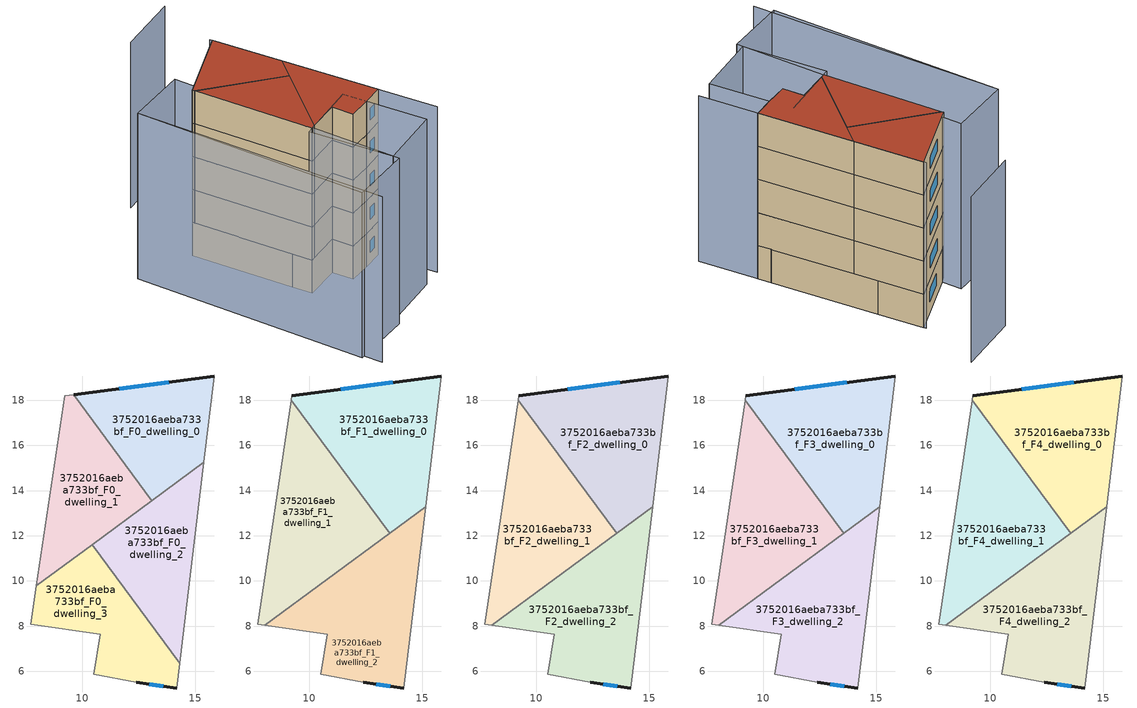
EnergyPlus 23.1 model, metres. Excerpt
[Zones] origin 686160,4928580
3752016aeba733bf_F0_dwelling_0
 floor ground (EU_floor_Construction): 15.86,19.08 15.39,15.26 13.08,13.56 9.62,18.25 z0
 wall outside (EU_wall_Construction): 15.86,19.08 9.62,18.25 z0:3
 wall adiabatic (EU_wall_Construction): 15.39,15.26 15.86,19.08 z0:3
 wall to 3752016aeba733bf_F0_dwelling_1 (EU_wall_Construction): 9.62,18.25 13.08,13.56 z0:3
 wall to 3752016aeba733bf_F0_dwelling_2 (EU_wall_Construction): 13.08,13.56 15.39,15.26 z0:3
 window (EU_Window_Construction): 13.83,18.81 11.65,18.52 z0.98:2.02
 ceiling adiabatic (EU_roof_Construction): 15.39,15.26 15.86,19.08 9.62,18.25 13.08,13.56 z3
3752016aeba733bf_F0_dwelling_1
 floor ground (EU_floor_Construction): 9.62,18.25 13.08,13.56 7.97,9.79 9.24,18.21 z0
 wall adiabatic (EU_wall_Construction): 9.62,18.25 9.24,18.21 7.97,9.79 z0:3
 wall to 3752016aeba733bf_F0_dwelling_3 (EU_wall_Construction): 7.97,9.79 10.44,11.61 z0:3
 wall to 3752016aeba733bf_F0_dwelling_2 (EU_wall_Construction): 10.44,11.61 13.08,13.56 z0:3
 ceiling adiabatic (EU_roof_Construction): 12.7,13.27 9.21,18.01 7.97,9.79 z3
3752016aeba733bf_F0_dwelling_2
 floor ground (EU_floor_Construction): 15.39,15.26 14.31,6.35 10.44,11.61 z0
 wall to 3752016aeba733bf_F0_dwelling_3 (EU_wall_Construction): 10.44,11.61 14.31,6.35 z0:3
 wall adiabatic (EU_wall_Construction): 14.31,6.35 15.39,15.26 z0:3
3752016aeba733bf_F0_dwelling_3
 floor ground (EU_floor_Construction): 10.44,11.61 14.31,6.35 14.18,5.26 12.4,5.51 10.51,5.86 10.8,7.64 7.71,8.08 7.97,9.79 z0
 wall outside (EU_wall_Construction): 12.4,5.51 14.18,5.26 z0:3
 wall adiabatic (EU_wall_Construction): 7.97,9.79 7.71,8.08 10.8,7.64 10.51,5.86 12.4,5.51 / 14.18,5.26 14.31,6.35 z0:3
 window (EU_Window_Construction): 12.98,5.43 13.6,5.34 z0.98:2.02
3752016aeba733bf_F1_dwelling_0
 floor to 3752016aeba733bf_F0_dwelling_1 (EU_floor_Construction): 9.62,18.25 13.08,13.56 12.7,13.27 9.21,18.01 9.24,18.21 z3
 floor to 3752016aeba733bf_F0_dwelling_2 (EU_floor_Construction): 15.39,15.26 15.15,13.28 13.56,12.1 12.7,13.27 z3
 floor adiabatic (EU_floor_Construction): 15.86,19.08 15.39,15.26 13.08,13.56 9.62,18.25 9.24,18.21 z3
 wall outside (EU_wall_Construction): 15.86,19.08 9.24,18.21 z3:6
 wall adiabatic (EU_wall_Construction): 9.24,18.21 9.21,18.01 / 15.15,13.28 15.86,19.08 z3:6
 wall to 3752016aeba733bf_F1_dwelling_1 (EU_wall_Construction): 9.21,18.01 13.56,12.1 z3:6
 wall to 3752016aeba733bf_F1_dwelling_2 (EU_wall_Construction): 13.56,12.1 15.15,13.28 z3:6
 window (EU_Window_Construction): 13.71,18.79 11.39,18.49 z3.98:5.02
3752016aeba733bf_F1_dwelling_1
 floor to 3752016aeba733bf_F0_dwelling_2 (EU_floor_Construction): 12.7,13.27 13.56,12.1 11.3,10.44 10.44,11.61 z3
 floor to 3752016aeba733bf_F0_dwelling_3 (EU_floor_Construction): 10.44,11.61 11.3,10.44 8.04,8.04 7.71,8.08 7.97,9.79 z3
 floor adiabatic (EU_floor_Construction): 9.21,18.01 12.7,13.27 7.97,9.79 7.71,8.08 z3
 wall adiabatic (EU_wall_Construction): 9.21,18.01 7.71,8.08 8.04,8.04 z3:6
 wall to 3752016aeba733bf_F1_dwelling_2 (EU_wall_Construction): 8.04,8.04 13.56,12.1 z3:6
3752016aeba733bf_F1_dwelling_2
 floor to 3752016aeba733bf_F0_dwelling_2 (EU_floor_Construction): 15.15,13.28 14.31,6.35 11.3,10.44 z3
 floor to 3752016aeba733bf_F0_dwelling_3 (EU_floor_Construction): 11.3,10.44 14.31,6.35 14.18,5.26 12.4,5.51 10.51,5.86 10.8,7.64 8.04,8.04 z3
 wall outside (EU_wall_Construction): 12.4,5.51 14.18,5.26 z3:6
 wall adiabatic (EU_wall_Construction): 8.04,8.04 10.8,7.64 10.51,5.86 12.4,5.51 / 14.18,5.26 15.15,13.28 z3:6
 window (EU_Window_Construction): 12.98,5.43 13.6,5.34 z3.98:5.02
3752016aeba733bf_F2_dwelling_0
 floor to 3752016aeba733bf_F1_dwelling_0 (EU_floor_Construction): 15.86,19.08 15.15,13.28 13.56,12.1 9.21,18.01 9.24,18.21 z6
 wall outside (EU_wall_Construction): 15.86,19.08 9.24,18.21 z6:9
 wall adiabatic (EU_wall_Construction): 9.24,18.21 9.21,18.01 / 15.15,13.28 15.86,19.08 z6:9
 wall to 3752016aeba733bf_F2_dwelling_1 (EU_wall_Construction): 9.21,18.01 13.56,12.1 z6:9
 wall to 3752016aeba733bf_F2_dwelling_2 (EU_wall_Construction): 13.56,12.1 15.15,13.28 z6:9
 window (EU_Window_Construction): 13.71,18.79 11.39,18.49 z6.98:8.02
3752016aeba733bf_F2_dwelling_1
 floor to 3752016aeba733bf_F1_dwelling_1 (EU_floor_Construction): 9.21,18.01 13.56,12.1 8.04,8.04 7.71,8.08 z6
 wall adiabatic (EU_wall_Construction): 9.21,18.01 7.71,8.08 8.04,8.04 z6:9
 wall to 3752016aeba733bf_F2_dwelling_2 (EU_wall_Construction): 8.04,8.04 13.56,12.1 z6:9
3752016aeba733bf_F2_dwelling_2
 floor to 3752016aeba733bf_F1_dwelling_2 (EU_floor_Construction): 15.15,13.28 14.18,5.26 12.4,5.51 10.51,5.86 10.8,7.64 8.04,8.04 z6
 wall outside (EU_wall_Construction): 12.4,5.51 14.18,5.26 z6:9
 wall adiabatic (EU_wall_Construction): 8.04,8.04 10.8,7.64 10.51,5.86 12.4,5.51 / 14.18,5.26 15.15,13.28 z6:9
 window (EU_Window_Construction): 12.98,5.43 13.6,5.34 z6.98:8.02
3752016aeba733bf_F3_dwelling_0
 floor to 3752016aeba733bf_F2_dwelling_0 (EU_floor_Construction): 15.86,19.08 15.15,13.28 13.56,12.1 9.21,18.01 9.24,18.21 z9
 wall outside (EU_wall_Construction): 15.86,19.08 9.24,18.21 z9:12
 wall adiabatic (EU_wall_Construction): 9.24,18.21 9.21,18.01 / 15.15,13.28 15.86,19.08 z9:12
 wall to 3752016aeba733bf_F3_dwelling_1 (EU_wall_Construction): 9.21,18.01 13.56,12.1 z9:12
 wall to 3752016aeba733bf_F3_dwelling_2 (EU_wall_Construction): 13.56,12.1 15.15,13.28 z9:12
 window (EU_Window_Construction): 13.71,18.79 11.39,18.49 z9.98:11.02
3752016aeba733bf_F3_dwelling_1
 floor to 3752016aeba733bf_F2_dwelling_1 (EU_floor_Construction): 9.21,18.01 13.56,12.1 8.04,8.04 7.71,8.08 z9
 wall adiabatic (EU_wall_Construction): 9.21,18.01 7.71,8.08 8.04,8.04 z9:12
 wall to 3752016aeba733bf_F3_dwelling_2 (EU_wall_Construction): 8.04,8.04 13.56,12.1 z9:12
3752016aeba733bf_F3_dwelling_2
 floor to 3752016aeba733bf_F2_dwelling_2 (EU_floor_Construction): 15.15,13.28 14.18,5.26 12.4,5.51 10.51,5.86 10.8,7.64 8.04,8.04 z9
 wall outside (EU_wall_Construction): 12.4,5.51 14.18,5.26 z9:12
 wall adiabatic (EU_wall_Construction): 8.04,8.04 10.8,7.64 10.51,5.86 12.4,5.51 / 14.18,5.26 15.15,13.28 z9:12
 window (EU_Window_Construction): 12.98,5.43 13.6,5.34 z9.98:11.02
3752016aeba733bf_F4_dwelling_0
 floor to 3752016aeba733bf_F3_dwelling_0 (EU_floor_Construction): 15.86,19.08 15.15,13.28 13.56,12.1 9.21,18.01 9.24,18.21 z12
 wall outside (EU_wall_Construction): 15.86,19.08 9.24,18.21 z12:15
 wall adiabatic (EU_wall_Construction): 9.24,18.21 9.21,18.01 / 15.15,13.28 15.86,19.08 z12:15
 wall to 3752016aeba733bf_F4_dwelling_1 (EU_wall_Construction): 9.21,18.01 13.56,12.1 z12:15
 wall to 3752016aeba733bf_F4_dwelling_2 (EU_wall_Construction): 13.56,12.1 15.15,13.28 z12:15
 window (EU_Window_Construction): 13.71,18.79 11.39,18.49 z12.98:14.02
 roof outside (EU_roof_Construction): 15.15,13.28 15.86,19.08 9.24,18.21 9.21,18.01 13.56,12.1 z15
3752016aeba733bf_F4_dwelling_1
 floor to 3752016aeba733bf_F3_dwelling_1 (EU_floor_Construction): 9.21,18.01 13.56,12.1 8.04,8.04 7.71,8.08 z12
 wall adiabatic (EU_wall_Construction): 9.21,18.01 7.71,8.08 8.04,8.04 z12:15
 wall to 3752016aeba733bf_F4_dwelling_2 (EU_wall_Construction): 8.04,8.04 13.56,12.1 z12:15
 roof outside (EU_roof_Construction): 13.56,12.1 9.21,18.01 7.71,8.08 8.04,8.04 z15
3752016aeba733bf_F4_dwelling_2
 floor to 3752016aeba733bf_F3_dwelling_2 (EU_floor_Construction): 15.15,13.28 14.18,5.26 12.4,5.51 10.51,5.86 10.8,7.64 8.04,8.04 z12
 wall outside (EU_wall_Construction): 12.4,5.51 14.18,5.26 z12:15
 wall adiabatic (EU_wall_Construction): 8.04,8.04 10.8,7.64 10.51,5.86 12.4,5.51 / 14.18,5.26 15.15,13.28 z12:15
 window (EU_Window_Construction): 12.98,5.43 13.6,5.34 z12.98:14.02
 roof outside (EU_roof_Construction): 14.18,5.26 15.15,13.28 8.04,8.04 10.8,7.64 10.51,5.86 12.4,5.51 z15
shading: 13.58,0.33 15.88,19.28 / 18.85,23.96 13.49,24.69 / 12.63,7.5 11.8,0.52 / 11.8,0.52 6.39,1.16 / 6.39,1.16 7.22,8.14 / 7.22,8.14 12.63,7.5 / 1.12,1.66 4.98,20.96 / 4.98,20.96 10.14,19.92 / 10.14,19.92 6.28,0.63 / 6.28,0.63 1.12,1.66 / 4.98,20.96 1.13,0.06 z0:15
[Building]
EU S2 Campaign: North Axis=0; Terrain=City; Solar Distribution=FullExterior
[Site:Location]
Bologna: Latitude=44.5; Longitude=11.25; Time Zone=1; Elevation=37
[SizingPeriod:WeatherFileDays]
AnnualSizingPeriod: Begin Month=1; Begin Day of Month=1; End Month=12; End Day of Month=31; Day of Week for Start Day=Monday; Use Weather File Daylight Saving Period=No; Use Weather File Rain and Snow Indicators=No
[MATERIAL]
EU_InternalMass_Material: Roughness=MediumRough; Thickness=0.1; Conductivity=1; Density=1800; Specific Heat=900; Thermal Absorptance=0.9; Solar Absorptance=0.7; Visible Absorptance=0.7
[MATERIAL:NOMASS] Roughness=MediumRough; Thermal Absorptance=0.9; Solar Absorptance=0.7; Visible Absorptance=0.7
Name | Thermal Resistance
EU_wall_NoMass | 0.905828
EU_roof_NoMass | 0.37593
EU_floor_NoMass | 0.67114
[WINDOWMATERIAL:SIMPLEGLAZINGSYSTEM]
EU_Window_SimpleGlazing: UFactor=4.52486; Solar Heat Gain Coefficient=0.85; Visible Transmittance=0.85
[CONSTRUCTION]
EU_wall_Construction: EU_wall_NoMass
EU_roof_Construction: EU_roof_NoMass
EU_floor_Construction: EU_floor_NoMass
EU_InternalMass_Construction: EU_InternalMass_Material
EU_Window_Construction: EU_Window_SimpleGlazing
[ZONE] Type=1; Multiplier=1; Ceiling Height=autocalculate; Floor Area=autocalculate; Part of Total Floor Area=Yes
Name | Volume
3752016aeba733bf_F0_dwelling_0; 3752016aeba733bf_F0_dwelling_1 | 60.2842
3752016aeba733bf_F1_dwelling_0; 3752016aeba733bf_F2_dwelling_0; 3752016aeba733bf_F3_dwelling_0; 3752016aeba733bf_F4_dwelling_0 | 80.3855
3752016aeba733bf_F1_dwelling_1; 3752016aeba733bf_F2_dwelling_1; 3752016aeba733bf_F3_dwelling_1; 3752016aeba733bf_F4_dwelling_1 | 80.3782
3752016aeba733bf_F0_dwelling_2 | 60.2791
3752016aeba733bf_F1_dwelling_2; 3752016aeba733bf_F2_dwelling_2; 3752016aeba733bf_F3_dwelling_2; 3752016aeba733bf_F4_dwelling_2 | 80.376
3752016aeba733bf_F0_dwelling_3 | 60.2849
[INTERNALMASS] Construction=EU_InternalMass_Construction
Name | Zone or ZoneList | Surface Area
3752016aeba733bf_F0_dwelling_0_EU_InternalMass | 3752016aeba733bf_F0_dwelling_0 | 20.0949
3752016aeba733bf_F0_dwelling_1_EU_InternalMass | 3752016aeba733bf_F0_dwelling_1 | 20.0979
3752016aeba733bf_F0_dwelling_2_EU_InternalMass | 3752016aeba733bf_F0_dwelling_2 | 20.093
3752016aeba733bf_F0_dwelling_3_EU_InternalMass | 3752016aeba733bf_F0_dwelling_3 | 20.0949
3752016aeba733bf_F1_dwelling_0_EU_InternalMass | 3752016aeba733bf_F1_dwelling_0 | 26.7943
3752016aeba733bf_F1_dwelling_1_EU_InternalMass | 3752016aeba733bf_F1_dwelling_1 | 26.7926
3752016aeba733bf_F1_dwelling_2_EU_InternalMass | 3752016aeba733bf_F1_dwelling_2 | 26.7919
3752016aeba733bf_F2_dwelling_0_EU_InternalMass | 3752016aeba733bf_F2_dwelling_0 | 26.7943
3752016aeba733bf_F2_dwelling_1_EU_InternalMass | 3752016aeba733bf_F2_dwelling_1 | 26.7926
3752016aeba733bf_F2_dwelling_2_EU_InternalMass | 3752016aeba733bf_F2_dwelling_2 | 26.7919
3752016aeba733bf_F3_dwelling_0_EU_InternalMass | 3752016aeba733bf_F3_dwelling_0 | 26.7943
3752016aeba733bf_F3_dwelling_1_EU_InternalMass | 3752016aeba733bf_F3_dwelling_1 | 26.7926
3752016aeba733bf_F3_dwelling_2_EU_InternalMass | 3752016aeba733bf_F3_dwelling_2 | 26.7919
3752016aeba733bf_F4_dwelling_0_EU_InternalMass | 3752016aeba733bf_F4_dwelling_0 | 26.7943
3752016aeba733bf_F4_dwelling_1_EU_InternalMass | 3752016aeba733bf_F4_dwelling_1 | 26.7926
3752016aeba733bf_F4_dwelling_2_EU_InternalMass | 3752016aeba733bf_F4_dwelling_2 | 26.7919
[OTHEREQUIPMENT] Fuel Type=Electricity; Design Level Calculation Method=Watts/Area; Power per Zone Floor Area=1; Fraction Latent=0; Fraction Radiant=0; Fraction Lost=0; Carbon Dioxide Generation Rate=0; EndUse Subcategory=EU_Step8_InternalGains
Name | Zone or ZoneList or Space or SpaceList | Schedule
EU_Step8_InternalGain_3752016aeba733bf_F0_dwelling_0_f000 | 3752016aeba733bf_F0_dwelling_0 | EU_Step8_GainSchedule_3752016aeba733bf_F0_dwelling_0_f000
EU_Step8_InternalGain_3752016aeba733bf_F0_dwelling_1_f000 | 3752016aeba733bf_F0_dwelling_1 | EU_Step8_GainSchedule_3752016aeba733bf_F0_dwelling_1_f000
EU_Step8_InternalGain_3752016aeba733bf_F0_dwelling_2_f000 | 3752016aeba733bf_F0_dwelling_2 | EU_Step8_GainSchedule_3752016aeba733bf_F0_dwelling_2_f000
EU_Step8_InternalGain_3752016aeba733bf_F0_dwelling_3_f000 | 3752016aeba733bf_F0_dwelling_3 | EU_Step8_GainSchedule_3752016aeba733bf_F0_dwelling_3_f000
EU_Step8_InternalGain_3752016aeba733bf_F1_dwelling_0_f000 | 3752016aeba733bf_F1_dwelling_0 | EU_Step8_GainSchedule_3752016aeba733bf_F1_dwelling_0_f000
EU_Step8_InternalGain_3752016aeba733bf_F1_dwelling_1_f000 | 3752016aeba733bf_F1_dwelling_1 | EU_Step8_GainSchedule_3752016aeba733bf_F1_dwelling_1_f000
EU_Step8_InternalGain_3752016aeba733bf_F1_dwelling_2_f000 | 3752016aeba733bf_F1_dwelling_2 | EU_Step8_GainSchedule_3752016aeba733bf_F1_dwelling_2_f000
EU_Step8_InternalGain_3752016aeba733bf_F2_dwelling_0_f000 | 3752016aeba733bf_F2_dwelling_0 | EU_Step8_GainSchedule_3752016aeba733bf_F2_dwelling_0_f000
EU_Step8_InternalGain_3752016aeba733bf_F2_dwelling_1_f000 | 3752016aeba733bf_F2_dwelling_1 | EU_Step8_GainSchedule_3752016aeba733bf_F2_dwelling_1_f000
EU_Step8_InternalGain_3752016aeba733bf_F2_dwelling_2_f000 | 3752016aeba733bf_F2_dwelling_2 | EU_Step8_GainSchedule_3752016aeba733bf_F2_dwelling_2_f000
EU_Step8_InternalGain_3752016aeba733bf_F3_dwelling_0_f000 | 3752016aeba733bf_F3_dwelling_0 | EU_Step8_GainSchedule_3752016aeba733bf_F3_dwelling_0_f000
EU_Step8_InternalGain_3752016aeba733bf_F3_dwelling_1_f000 | 3752016aeba733bf_F3_dwelling_1 | EU_Step8_GainSchedule_3752016aeba733bf_F3_dwelling_1_f000
EU_Step8_InternalGain_3752016aeba733bf_F3_dwelling_2_f000 | 3752016aeba733bf_F3_dwelling_2 | EU_Step8_GainSchedule_3752016aeba733bf_F3_dwelling_2_f000
EU_Step8_InternalGain_3752016aeba733bf_F4_dwelling_0_f000 | 3752016aeba733bf_F4_dwelling_0 | EU_Step8_GainSchedule_3752016aeba733bf_F4_dwelling_0_f000
EU_Step8_InternalGain_3752016aeba733bf_F4_dwelling_1_f000 | 3752016aeba733bf_F4_dwelling_1 | EU_Step8_GainSchedule_3752016aeba733bf_F4_dwelling_1_f000
EU_Step8_InternalGain_3752016aeba733bf_F4_dwelling_2_f000 | 3752016aeba733bf_F4_dwelling_2 | EU_Step8_GainSchedule_3752016aeba733bf_F4_dwelling_2_f000
[ZONEVENTILATION:DESIGNFLOWRATE] Schedule=EU_AlwaysOn; Design Flow Rate Calculation Method=AirChanges/Hour; Air Changes per Hour=0.73129; Ventilation Type=Natural; Fan Pressure Rise=0; Fan Total Efficiency=1; Constant Term Coefficient=1; Temperature Term Coefficient=0; Velocity Term Coefficient=0; Velocity Squared Term Coefficient=0; Minimum Indoor Temperature=-100; Maximum Indoor Temperature=100; Delta Temperature=-100; Minimum Outdoor Temperature=-100; Maximum Outdoor Temperature=100; Maximum Wind Speed=40
Name | Zone or ZoneList or Space or SpaceList
EU_ConstantAir_3752016aeba733bf_F0_dwelling_0 | 3752016aeba733bf_F0_dwelling_0
EU_ConstantAir_3752016aeba733bf_F0_dwelling_1 | 3752016aeba733bf_F0_dwelling_1
EU_ConstantAir_3752016aeba733bf_F0_dwelling_2 | 3752016aeba733bf_F0_dwelling_2
EU_ConstantAir_3752016aeba733bf_F0_dwelling_3 | 3752016aeba733bf_F0_dwelling_3
EU_ConstantAir_3752016aeba733bf_F1_dwelling_0 | 3752016aeba733bf_F1_dwelling_0
EU_ConstantAir_3752016aeba733bf_F1_dwelling_1 | 3752016aeba733bf_F1_dwelling_1
EU_ConstantAir_3752016aeba733bf_F1_dwelling_2 | 3752016aeba733bf_F1_dwelling_2
EU_ConstantAir_3752016aeba733bf_F2_dwelling_0 | 3752016aeba733bf_F2_dwelling_0
EU_ConstantAir_3752016aeba733bf_F2_dwelling_1 | 3752016aeba733bf_F2_dwelling_1
EU_ConstantAir_3752016aeba733bf_F2_dwelling_2 | 3752016aeba733bf_F2_dwelling_2
EU_ConstantAir_3752016aeba733bf_F3_dwelling_0 | 3752016aeba733bf_F3_dwelling_0
EU_ConstantAir_3752016aeba733bf_F3_dwelling_1 | 3752016aeba733bf_F3_dwelling_1
EU_ConstantAir_3752016aeba733bf_F3_dwelling_2 | 3752016aeba733bf_F3_dwelling_2
EU_ConstantAir_3752016aeba733bf_F4_dwelling_0 | 3752016aeba733bf_F4_dwelling_0
EU_ConstantAir_3752016aeba733bf_F4_dwelling_1 | 3752016aeba733bf_F4_dwelling_1
EU_ConstantAir_3752016aeba733bf_F4_dwelling_2 | 3752016aeba733bf_F4_dwelling_2
[HVACTEMPLATE:THERMOSTAT] Constant Heating Setpoint=20; Constant Cooling Setpoint=50
EU_HeatOnly_3752016aeba733bf_F0_dwelling_0; EU_HeatOnly_3752016aeba733bf_F0_dwelling_1; EU_HeatOnly_3752016aeba733bf_F0_dwelling_2; EU_HeatOnly_3752016aeba733bf_F0_dwelling_3; EU_HeatOnly_3752016aeba733bf_F1_dwelling_0; EU_HeatOnly_3752016aeba733bf_F1_dwelling_1; EU_HeatOnly_3752016aeba733bf_F1_dwelling_2; EU_HeatOnly_3752016aeba733bf_F2_dwelling_0; EU_HeatOnly_3752016aeba733bf_F2_dwelling_1; EU_HeatOnly_3752016aeba733bf_F2_dwelling_2; EU_HeatOnly_3752016aeba733bf_F3_dwelling_0; EU_HeatOnly_3752016aeba733bf_F3_dwelling_1; EU_HeatOnly_3752016aeba733bf_F3_dwelling_2; EU_HeatOnly_3752016aeba733bf_F4_dwelling_0; EU_HeatOnly_3752016aeba733bf_F4_dwelling_1; EU_HeatOnly_3752016aeba733bf_F4_dwelling_2
[HVACTEMPLATE:ZONE:IDEALLOADSAIRSYSTEM] System Availability Schedule=EU_AlwaysOn; Maximum Heating Supply Air Temperature=50; Minimum Cooling Supply Air Temperature=13; Maximum Heating Supply Air Humidity Ratio=0.0156; Minimum Cooling Supply Air Humidity Ratio=0.0077; Heating Limit=NoLimit; Cooling Limit=NoLimit; Heating Availability Schedule=EU_AlwaysOn; Cooling Availability Schedule=EU_CoolingOff; Dehumidification Control Type=ConstantSensibleHeatRatio; Cooling Sensible Heat Ratio=0.7; Dehumidification Setpoint=60; Humidification Control Type=None; Humidification Setpoint=30; Outdoor Air Method=None; Outdoor Air Flow Rate per Person=0.00944; Outdoor Air Flow Rate per Zone Floor Area=0; Outdoor Air Flow Rate per Zone=0; Demand Controlled Ventilation Type=None; Outdoor Air Economizer Type=NoEconomizer; Heat Recovery Type=None; Sensible Heat Recovery Effectiveness=0.7; Latent Heat Recovery Effectiveness=0.65
Name | Template Thermostat
3752016aeba733bf_F0_dwelling_0 | EU_HeatOnly_3752016aeba733bf_F0_dwelling_0
3752016aeba733bf_F0_dwelling_1 | EU_HeatOnly_3752016aeba733bf_F0_dwelling_1
3752016aeba733bf_F0_dwelling_2 | EU_HeatOnly_3752016aeba733bf_F0_dwelling_2
3752016aeba733bf_F0_dwelling_3 | EU_HeatOnly_3752016aeba733bf_F0_dwelling_3
3752016aeba733bf_F1_dwelling_0 | EU_HeatOnly_3752016aeba733bf_F1_dwelling_0
3752016aeba733bf_F1_dwelling_1 | EU_HeatOnly_3752016aeba733bf_F1_dwelling_1
3752016aeba733bf_F1_dwelling_2 | EU_HeatOnly_3752016aeba733bf_F1_dwelling_2
3752016aeba733bf_F2_dwelling_0 | EU_HeatOnly_3752016aeba733bf_F2_dwelling_0
3752016aeba733bf_F2_dwelling_1 | EU_HeatOnly_3752016aeba733bf_F2_dwelling_1
3752016aeba733bf_F2_dwelling_2 | EU_HeatOnly_3752016aeba733bf_F2_dwelling_2
3752016aeba733bf_F3_dwelling_0 | EU_HeatOnly_3752016aeba733bf_F3_dwelling_0
3752016aeba733bf_F3_dwelling_1 | EU_HeatOnly_3752016aeba733bf_F3_dwelling_1
3752016aeba733bf_F3_dwelling_2 | EU_HeatOnly_3752016aeba733bf_F3_dwelling_2
3752016aeba733bf_F4_dwelling_0 | EU_HeatOnly_3752016aeba733bf_F4_dwelling_0
3752016aeba733bf_F4_dwelling_1 | EU_HeatOnly_3752016aeba733bf_F4_dwelling_1
3752016aeba733bf_F4_dwelling_2 | EU_HeatOnly_3752016aeba733bf_F4_dwelling_2
[SIZING:ZONE] Zone Cooling Design Supply Air Temperature Input Method=SupplyAirTemperature; Zone Cooling Design Supply Air Temperature=13; Zone Heating Design Supply Air Temperature Input Method=SupplyAirTemperature; Zone Heating Design Supply Air Temperature=50; Zone Cooling Design Supply Air Humidity Ratio=0.008; Zone Heating Design Supply Air Humidity Ratio=0.008; Cooling Design Air Flow Method=DesignDay; Cooling Design Air Flow Rate=0; Cooling Minimum Air Flow per Zone Floor Area=0.000762; Cooling Minimum Air Flow=0; Cooling Minimum Air Flow Fraction=0.2; Heating Design Air Flow Method=DesignDay; Heating Design Air Flow Rate=0; Heating Maximum Air Flow per Zone Floor Area=0.002032; Heating Maximum Air Flow=0.141576; Heating Maximum Air Flow Fraction=0.3; Account for Dedicated Outdoor Air System=No; Dedicated Outdoor Air System Control Strategy=NeutralSupplyAir; Dedicated Outdoor Air Low Setpoint Temperature for Design=autosize; Dedicated Outdoor Air High Setpoint Temperature for Design=autosize; Zone Load Sizing Method=Sensible Load Only No Latent Load; Zone Latent Cooling Design Supply Air Humidity Ratio Input Method=HumidityRatioDifference; Zone Cooling Design Supply Air Humidity Ratio Difference=0.005; Zone Latent Heating Design Supply Air Humidity Ratio Input Method=HumidityRatioDifference; Zone Humidification Design Supply Air Humidity Ratio Difference=0.005
3752016aeba733bf_F0_dwelling_0; 3752016aeba733bf_F0_dwelling_1; 3752016aeba733bf_F0_dwelling_2; 3752016aeba733bf_F0_dwelling_3; 3752016aeba733bf_F1_dwelling_0; 3752016aeba733bf_F1_dwelling_1; 3752016aeba733bf_F1_dwelling_2; 3752016aeba733bf_F2_dwelling_0; 3752016aeba733bf_F2_dwelling_1; 3752016aeba733bf_F2_dwelling_2; 3752016aeba733bf_F3_dwelling_0; 3752016aeba733bf_F3_dwelling_1; 3752016aeba733bf_F3_dwelling_2; 3752016aeba733bf_F4_dwelling_0; 3752016aeba733bf_F4_dwelling_1; 3752016aeba733bf_F4_dwelling_2
[SCHEDULE:CONSTANT]
Name | Hourly Value
EU_AlwaysOn | 1
EU_CoolingOff | 0
[SCHEDULE:FILE] Column Number=1; Rows to Skip at Top=0; Number of Hours of Data=8760; Column Separator=Comma; Interpolate to Timestep=No; Minutes per Item=60; Adjust Schedule for Daylight Savings=Yes
Name | File
EU_Step8_GainSchedule_3752016aeba733bf_F0_dwelling_0_f000 | ../../schedules/3752016aeba733bf/3752016aeba733bf_F0_dwelling_0_f000_gain.csv
EU_Step8_GainSchedule_3752016aeba733bf_F0_dwelling_1_f000 | ../../schedules/3752016aeba733bf/3752016aeba733bf_F0_dwelling_1_f000_gain.csv
EU_Step8_GainSchedule_3752016aeba733bf_F0_dwelling_2_f000 | ../../schedules/3752016aeba733bf/3752016aeba733bf_F0_dwelling_2_f000_gain.csv
EU_Step8_GainSchedule_3752016aeba733bf_F0_dwelling_3_f000 | ../../schedules/3752016aeba733bf/3752016aeba733bf_F0_dwelling_3_f000_gain.csv
EU_Step8_GainSchedule_3752016aeba733bf_F1_dwelling_0_f000 | ../../schedules/3752016aeba733bf/3752016aeba733bf_F1_dwelling_0_f000_gain.csv
EU_Step8_GainSchedule_3752016aeba733bf_F1_dwelling_1_f000 | ../../schedules/3752016aeba733bf/3752016aeba733bf_F1_dwelling_1_f000_gain.csv
EU_Step8_GainSchedule_3752016aeba733bf_F1_dwelling_2_f000 | ../../schedules/3752016aeba733bf/3752016aeba733bf_F1_dwelling_2_f000_gain.csv
EU_Step8_GainSchedule_3752016aeba733bf_F2_dwelling_0_f000 | ../../schedules/3752016aeba733bf/3752016aeba733bf_F2_dwelling_0_f000_gain.csv
EU_Step8_GainSchedule_3752016aeba733bf_F2_dwelling_1_f000 | ../../schedules/3752016aeba733bf/3752016aeba733bf_F2_dwelling_1_f000_gain.csv
EU_Step8_GainSchedule_3752016aeba733bf_F2_dwelling_2_f000 | ../../schedules/3752016aeba733bf/3752016aeba733bf_F2_dwelling_2_f000_gain.csv
EU_Step8_GainSchedule_3752016aeba733bf_F3_dwelling_0_f000 | ../../schedules/3752016aeba733bf/3752016aeba733bf_F3_dwelling_0_f000_gain.csv
EU_Step8_GainSchedule_3752016aeba733bf_F3_dwelling_1_f000 | ../../schedules/3752016aeba733bf/3752016aeba733bf_F3_dwelling_1_f000_gain.csv
EU_Step8_GainSchedule_3752016aeba733bf_F3_dwelling_2_f000 | ../../schedules/3752016aeba733bf/3752016aeba733bf_F3_dwelling_2_f000_gain.csv
EU_Step8_GainSchedule_3752016aeba733bf_F4_dwelling_0_f000 | ../../schedules/3752016aeba733bf/3752016aeba733bf_F4_dwelling_0_f000_gain.csv
EU_Step8_GainSchedule_3752016aeba733bf_F4_dwelling_1_f000 | ../../schedules/3752016aeba733bf/3752016aeba733bf_F4_dwelling_1_f000_gain.csv
EU_Step8_GainSchedule_3752016aeba733bf_F4_dwelling_2_f000 | ../../schedules/3752016aeba733bf/3752016aeba733bf_F4_dwelling_2_f000_gain.csv
